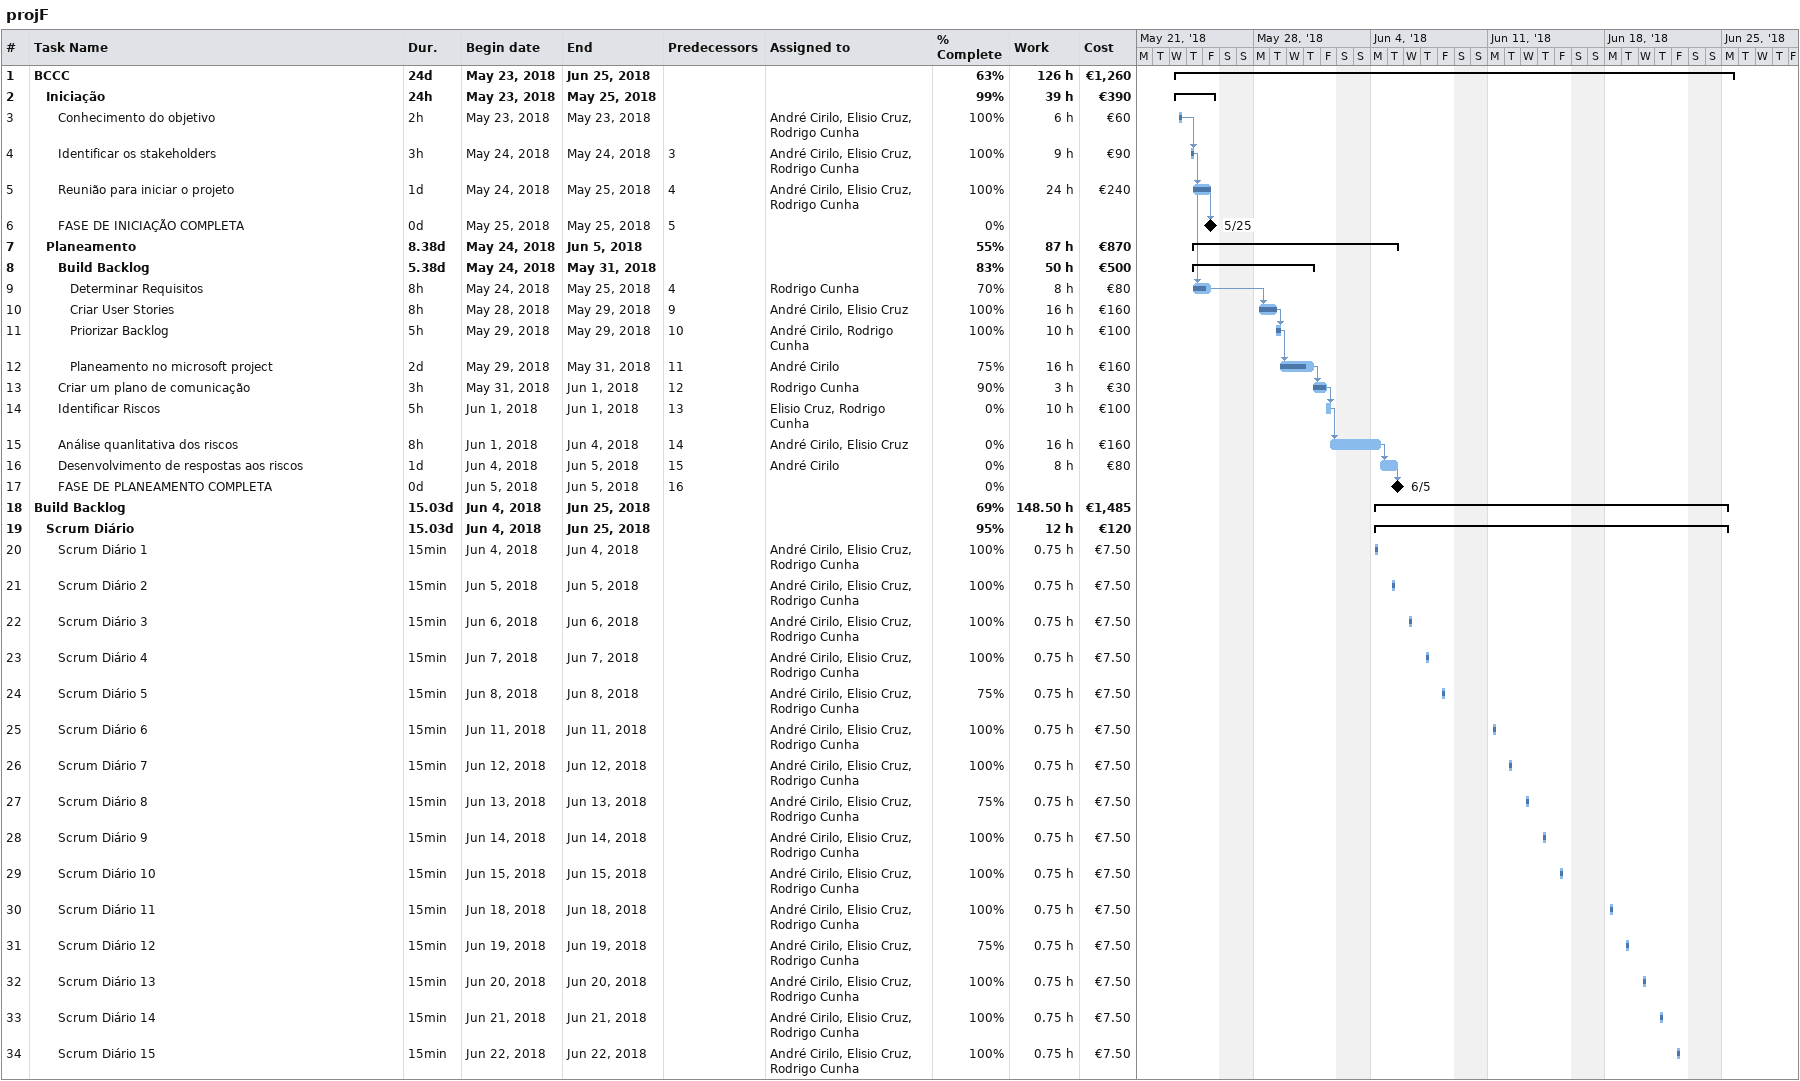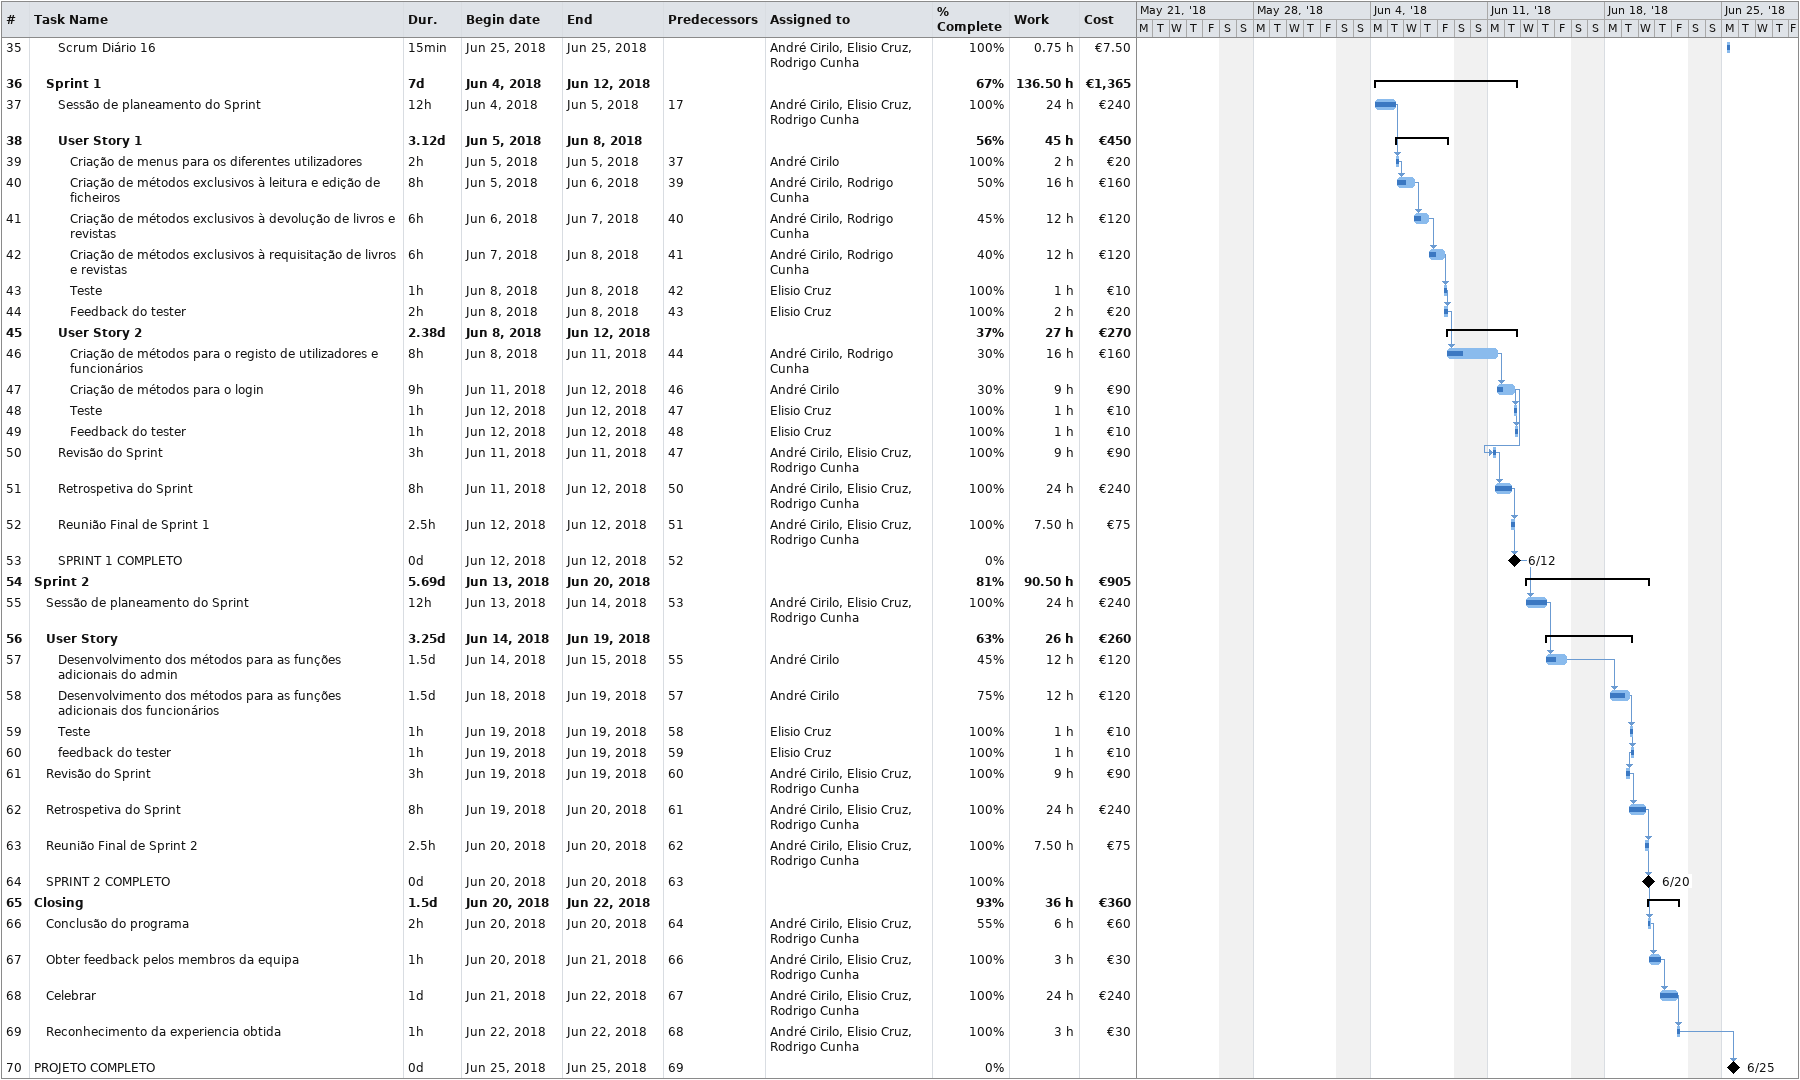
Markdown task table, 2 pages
projF

| ID | Level | Task | Duration | Start | Finish | Predecessors | Resources | % complete | Work (h) | Cost (€) |
|---|---|---|---|---|---|---|---|---|---|---|
| 1 | 1 | **BCCC** | 24d | 2018-05-23 | 2018-06-25 |  |  | 63 | 126 | 1260 |
| 2 | 2 | **Iniciação** | 24h | 2018-05-23 | 2018-05-25 |  |  | 99 | 39 | 390 |
| 3 | 3 | Conhecimento do objetivo | 2h | 2018-05-23 | 2018-05-23 |  | André Cirilo, Elisio Cruz, Rodrigo Cunha | 100 | 6 | 60 |
| 4 | 3 | Identificar os stakeholders | 3h | 2018-05-24 | 2018-05-24 | 3 | André Cirilo, Elisio Cruz, Rodrigo Cunha | 100 | 9 | 90 |
| 5 | 3 | Reunião para iniciar o projeto | 1d | 2018-05-24 | 2018-05-25 | 4 | André Cirilo, Elisio Cruz, Rodrigo Cunha | 100 | 24 | 240 |
| 6 | 3 | FASE DE INICIAÇÃO COMPLETA | 0d | 2018-05-25 | 2018-05-25 | 5 |  | 0 |  |  |
| 7 | 2 | **Planeamento** | 8.38d | 2018-05-24 | 2018-06-05 |  |  | 55 | 87 | 870 |
| 8 | 3 | **Build Backlog** | 5.38d | 2018-05-24 | 2018-05-31 |  |  | 83 | 50 | 500 |
| 9 | 4 | Determinar Requisitos | 8h | 2018-05-24 | 2018-05-25 | 4 | Rodrigo Cunha | 70 | 8 | 80 |
| 10 | 4 | Criar User Stories | 8h | 2018-05-28 | 2018-05-29 | 9 | André Cirilo, Elisio Cruz | 100 | 16 | 160 |
| 11 | 4 | Priorizar Backlog | 5h | 2018-05-29 | 2018-05-29 | 10 | André Cirilo, Rodrigo Cunha | 100 | 10 | 100 |
| 12 | 4 | Planeamento no microsoft project | 2d | 2018-05-29 | 2018-05-31 | 11 | André Cirilo | 75 | 16 | 160 |
| 13 | 3 | Criar um plano de comunicação | 3h | 2018-05-31 | 2018-06-01 | 12 | Rodrigo Cunha | 90 | 3 | 30 |
| 14 | 3 | Identificar Riscos | 5h | 2018-06-01 | 2018-06-01 | 13 | Elisio Cruz, Rodrigo Cunha | 0 | 10 | 100 |
| 15 | 3 | Análise quanlitativa dos riscos | 8h | 2018-06-01 | 2018-06-04 | 14 | André Cirilo, Elisio Cruz | 0 | 16 | 160 |
| 16 | 3 | Desenvolvimento de respostas aos riscos | 1d | 2018-06-04 | 2018-06-05 | 15 | André Cirilo | 0 | 8 | 80 |
| 17 | 3 | FASE DE PLANEAMENTO COMPLETA | 0d | 2018-06-05 | 2018-06-05 | 16 |  | 0 |  |  |
| 18 | 1 | **Build Backlog** | 15.03d | 2018-06-04 | 2018-06-25 |  |  | 69 | 148.50 | 1485 |
| 19 | 2 | **Scrum Diário** | 15.03d | 2018-06-04 | 2018-06-25 |  |  | 95 | 12 | 120 |
| 20 | 3 | Scrum Diário 1 | 15min | 2018-06-04 | 2018-06-04 |  | André Cirilo, Elisio Cruz, Rodrigo Cunha | 100 | 0.75 | 7.50 |
| 21 | 3 | Scrum Diário 2 | 15min | 2018-06-05 | 2018-06-05 |  | André Cirilo, Elisio Cruz, Rodrigo Cunha | 100 | 0.75 | 7.50 |
| 22 | 3 | Scrum Diário 3 | 15min | 2018-06-06 | 2018-06-06 |  | André Cirilo, Elisio Cruz, Rodrigo Cunha | 100 | 0.75 | 7.50 |
| 23 | 3 | Scrum Diário 4 | 15min | 2018-06-07 | 2018-06-07 |  | André Cirilo, Elisio Cruz, Rodrigo Cunha | 100 | 0.75 | 7.50 |
| 24 | 3 | Scrum Diário 5 | 15min | 2018-06-08 | 2018-06-08 |  | André Cirilo, Elisio Cruz, Rodrigo Cunha | 75 | 0.75 | 7.50 |
| 25 | 3 | Scrum Diário 6 | 15min | 2018-06-11 | 2018-06-11 |  | André Cirilo, Elisio Cruz, Rodrigo Cunha | 100 | 0.75 | 7.50 |
| 26 | 3 | Scrum Diário 7 | 15min | 2018-06-12 | 2018-06-12 |  | André Cirilo, Elisio Cruz, Rodrigo Cunha | 100 | 0.75 | 7.50 |
| 27 | 3 | Scrum Diário 8 | 15min | 2018-06-13 | 2018-06-13 |  | André Cirilo, Elisio Cruz, Rodrigo Cunha | 75 | 0.75 | 7.50 |
| 28 | 3 | Scrum Diário 9 | 15min | 2018-06-14 | 2018-06-14 |  | André Cirilo, Elisio Cruz, Rodrigo Cunha | 100 | 0.75 | 7.50 |
| 29 | 3 | Scrum Diário 10 | 15min | 2018-06-15 | 2018-06-15 |  | André Cirilo, Elisio Cruz, Rodrigo Cunha | 100 | 0.75 | 7.50 |
| 30 | 3 | Scrum Diário 11 | 15min | 2018-06-18 | 2018-06-18 |  | André Cirilo, Elisio Cruz, Rodrigo Cunha | 100 | 0.75 | 7.50 |
| 31 | 3 | Scrum Diário 12 | 15min | 2018-06-19 | 2018-06-19 |  | André Cirilo, Elisio Cruz, Rodrigo Cunha | 75 | 0.75 | 7.50 |
| 32 | 3 | Scrum Diário 13 | 15min | 2018-06-20 | 2018-06-20 |  | André Cirilo, Elisio Cruz, Rodrigo Cunha | 100 | 0.75 | 7.50 |
| 33 | 3 | Scrum Diário 14 | 15min | 2018-06-21 | 2018-06-21 |  | André Cirilo, Elisio Cruz, Rodrigo Cunha | 100 | 0.75 | 7.50 |
| 34 | 3 | Scrum Diário 15 | 15min | 2018-06-22 | 2018-06-22 |  | André Cirilo, Elisio Cruz, Rodrigo Cunha | 100 | 0.75 | 7.50 |
| 35 | 3 | Scrum Diário 16 | 15min | 2018-06-25 | 2018-06-25 |  | André Cirilo, Elisio Cruz, Rodrigo Cunha | 100 | 0.75 | 7.50 |
| 36 | 2 | **Sprint 1** | 7d | 2018-06-04 | 2018-06-12 |  |  | 67 | 136.50 | 1365 |
| 37 | 3 | Sessão de planeamento do Sprint | 12h | 2018-06-04 | 2018-06-05 | 17 | André Cirilo, Elisio Cruz, Rodrigo Cunha | 100 | 24 | 240 |
| 38 | 3 | **User Story 1** | 3.12d | 2018-06-05 | 2018-06-08 |  |  | 56 | 45 | 450 |
| 39 | 4 | Criação de menus para os diferentes utilizadores | 2h | 2018-06-05 | 2018-06-05 | 37 | André Cirilo | 100 | 2 | 20 |
| 40 | 4 | Criação de métodos exclusivos à leitura e edição de ficheiros | 8h | 2018-06-05 | 2018-06-06 | 39 | André Cirilo, Rodrigo Cunha | 50 | 16 | 160 |
| 41 | 4 | Criação de métodos exclusivos à devolução de livros e revistas | 6h | 2018-06-06 | 2018-06-07 | 40 | André Cirilo, Rodrigo Cunha | 45 | 12 | 120 |
| 42 | 4 | Criação de métodos exclusivos à requisitação de livros e revistas | 6h | 2018-06-07 | 2018-06-08 | 41 | André Cirilo, Rodrigo Cunha | 40 | 12 | 120 |
| 43 | 4 | Teste | 1h | 2018-06-08 | 2018-06-08 | 42 | Elisio Cruz | 100 | 1 | 10 |
| 44 | 4 | Feedback do tester | 2h | 2018-06-08 | 2018-06-08 | 43 | Elisio Cruz | 100 | 2 | 20 |
| 45 | 3 | **User Story 2** | 2.38d | 2018-06-08 | 2018-06-12 |  |  | 37 | 27 | 270 |
| 46 | 4 | Criação de métodos para o registo de utilizadores e funcionários | 8h | 2018-06-08 | 2018-06-11 | 44 | André Cirilo, Rodrigo Cunha | 30 | 16 | 160 |
| 47 | 4 | Criação de métodos para o login | 9h | 2018-06-11 | 2018-06-12 | 46 | André Cirilo | 30 | 9 | 90 |
| 48 | 4 | Teste | 1h | 2018-06-12 | 2018-06-12 | 47 | Elisio Cruz | 100 | 1 | 10 |
| 49 | 4 | Feedback do tester | 1h | 2018-06-12 | 2018-06-12 | 48 | Elisio Cruz | 100 | 1 | 10 |
| 50 | 3 | Revisão do Sprint | 3h | 2018-06-11 | 2018-06-11 | 47 | André Cirilo, Elisio Cruz, Rodrigo Cunha | 100 | 9 | 90 |
| 51 | 3 | Retrospetiva do Sprint | 8h | 2018-06-11 | 2018-06-12 | 50 | André Cirilo, Elisio Cruz, Rodrigo Cunha | 100 | 24 | 240 |
| 52 | 3 | Reunião Final de Sprint 1 | 2.5h | 2018-06-12 | 2018-06-12 | 51 | André Cirilo, Elisio Cruz, Rodrigo Cunha | 100 | 7.50 | 75 |
| 53 | 3 | SPRINT 1 COMPLETO | 0d | 2018-06-12 | 2018-06-12 | 52 |  | 0 |  |  |
| 54 | 1 | **Sprint 2** | 5.69d | 2018-06-13 | 2018-06-20 |  |  | 81 | 90.50 | 905 |
| 55 | 2 | Sessão de planeamento do Sprint | 12h | 2018-06-13 | 2018-06-14 | 53 | André Cirilo, Elisio Cruz, Rodrigo Cunha | 100 | 24 | 240 |
| 56 | 2 | **User Story** | 3.25d | 2018-06-14 | 2018-06-19 |  |  | 63 | 26 | 260 |
| 57 | 3 | Desenvolvimento dos métodos para as funções adicionais do admin | 1.5d | 2018-06-14 | 2018-06-15 | 55 | André Cirilo | 45 | 12 | 120 |
| 58 | 3 | Desenvolvimento dos métodos para as funções adicionais dos funcionários | 1.5d | 2018-06-18 | 2018-06-19 | 57 | André Cirilo | 75 | 12 | 120 |
| 59 | 3 | Teste | 1h | 2018-06-19 | 2018-06-19 | 58 | Elisio Cruz | 100 | 1 | 10 |
| 60 | 3 | feedback do tester | 1h | 2018-06-19 | 2018-06-19 | 59 | Elisio Cruz | 100 | 1 | 10 |
| 61 | 2 | Revisão do Sprint | 3h | 2018-06-19 | 2018-06-19 | 60 | André Cirilo, Elisio Cruz, Rodrigo Cunha | 100 | 9 | 90 |
| 62 | 2 | Retrospetiva do Sprint | 8h | 2018-06-19 | 2018-06-20 | 61 | André Cirilo, Elisio Cruz, Rodrigo Cunha | 100 | 24 | 240 |
| 63 | 2 | Reunião Final de Sprint 2 | 2.5h | 2018-06-20 | 2018-06-20 | 62 | André Cirilo, Elisio Cruz, Rodrigo Cunha | 100 | 7.50 | 75 |
| 64 | 2 | SPRINT 2 COMPLETO | 0d | 2018-06-20 | 2018-06-20 | 63 |  | 100 |  |  |
| 65 | 1 | **Closing** | 1.5d | 2018-06-20 | 2018-06-22 |  |  | 93 | 36 | 360 |
| 66 | 2 | Conclusão do programa | 2h | 2018-06-20 | 2018-06-20 | 64 | André Cirilo, Elisio Cruz, Rodrigo Cunha | 55 | 6 | 60 |
| 67 | 2 | Obter feedback pelos membros da equipa | 1h | 2018-06-20 | 2018-06-21 | 66 | André Cirilo, Elisio Cruz, Rodrigo Cunha | 100 | 3 | 30 |
| 68 | 2 | Celebrar | 1d | 2018-06-21 | 2018-06-22 | 67 | André Cirilo, Elisio Cruz, Rodrigo Cunha | 100 | 24 | 240 |
| 69 | 2 | Reconhecimento da experiencia obtida | 1h | 2018-06-22 | 2018-06-22 | 68 | André Cirilo, Elisio Cruz, Rodrigo Cunha | 100 | 3 | 30 |
| 70 | 1 | PROJETO COMPLETO | 0d | 2018-06-25 | 2018-06-25 | 69 |  | 0 |  |  |
